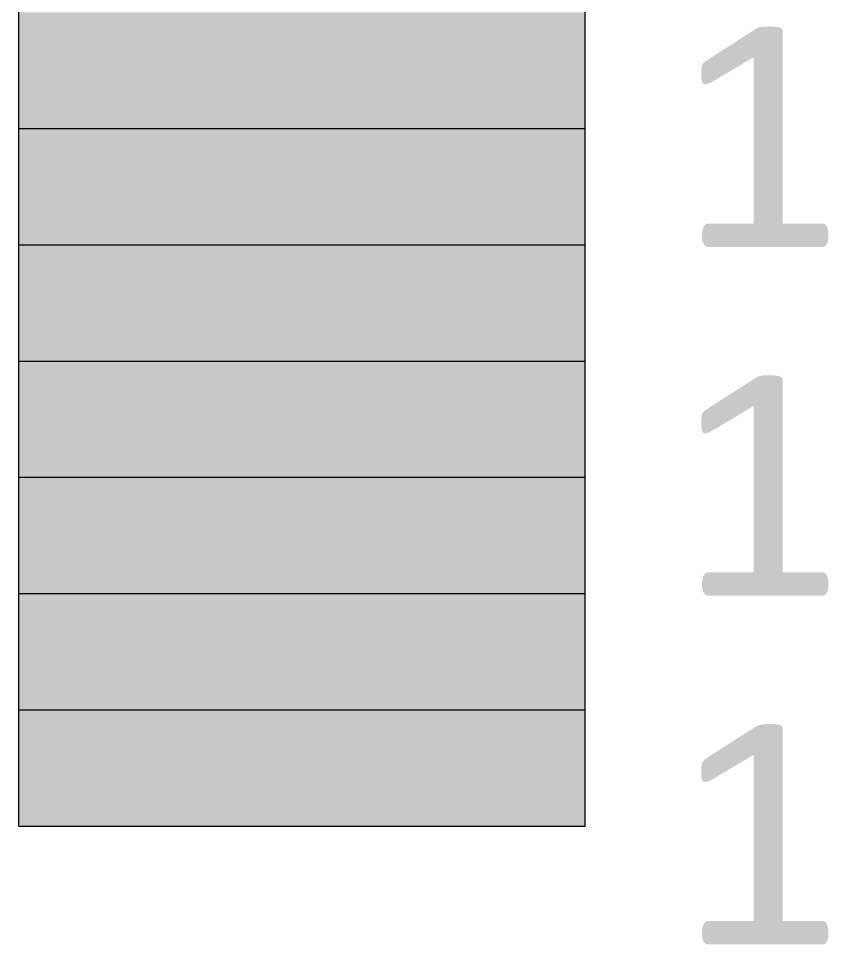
# Model space of a CAD drawing. Header units: inches. Extents: x 79.49066 to 79.49309, y 16.68944 to 16.6915.
# Drawn here: x 79.4928573 to 79.4929736, y 16.6897948 to 16.6899278 of the extents above; entities that cross this region are included whole.
import ezdxf

# ---------------------------------------------------------------- set-up
doc = ezdxf.new("R2010")
doc.units = ezdxf.units.IN
doc.header["$MEASUREMENT"] = 0
doc.layers.add('GSLAYER', color=7, linetype='CONTINUOUS')

msp = doc.modelspace()

# ---------------------------------------------------------------- hatches: boundary and pattern name
at = {"layer": 'GSLAYER', "true_color": 0x141414}
msp.add_hatch(color=250, dxfattribs=at).paths.add_polyline_path([(79.49293868, 16.68991202), (79.49293868, 16.68992872), (79.49285726, 16.68992872), (79.49285726, 16.68991202)])
at = {"layer": 'GSLAYER', "true_color": 0x000000}
for points in [[(79.49296707, 16.68992227), (79.49296707, 16.68992599), (79.49296706, 16.68992613), (79.492967, 16.68992626), (79.4929669, 16.68992637), (79.49296689, 16.68992639), (79.49296679, 16.68992644), (79.49296671, 16.68992648), (79.49296667, 16.6899265), (79.49296645, 16.68992656), (79.49296625, 16.68992659), (79.4929661, 16.68992662), (79.49296592, 16.68992663), (79.49296567, 16.68992665), (79.49296567, 16.68992665), (79.49296513, 16.68992667), (79.4929644, 16.68992665), (79.4929644, 16.68992665), (79.49296413, 16.68992663), (79.49296404, 16.68992662), (79.49296389, 16.68992659), (79.49296377, 16.68992656), (79.49296353, 16.6899265), (79.4929635, 16.68992648), (79.49296339, 16.68992644), (79.4929633, 16.68992639), (79.49296329, 16.68992637), (79.49296311, 16.68992626), (79.4929629, 16.68992613), (79.49296268, 16.68992599), (79.49295688, 16.68992227)], [(79.49295608, 16.68991836), (79.49295609, 16.68991836), (79.49295623, 16.6899184), (79.49295641, 16.68991845), (79.49295643, 16.68991847), (79.49295663, 16.68991856), (79.49295682, 16.68991865), (79.49295687, 16.68991868), (79.49295739, 16.68991899), (79.49295809, 16.6899194), (79.49295894, 16.68991991), (79.49295958, 16.68992029), (79.49296012, 16.68992062), (79.49296057, 16.68992088), (79.49296094, 16.6899211), (79.49296125, 16.68992128), (79.49296151, 16.68992144), (79.49296176, 16.68992159), (79.492962, 16.68992173), (79.4929629, 16.68992227), (79.49295688, 16.68992227), (79.49295605, 16.68992173), (79.49295585, 16.68992159), (79.49295569, 16.68992144), (79.49295557, 16.68992128), (79.49295549, 16.6899211), (79.49295542, 16.68992088), (79.49295538, 16.68992062), (79.49295535, 16.68992029), (79.49295534, 16.68991991), (79.49295536, 16.6899194), (79.4929554, 16.68991899), (79.49295549, 16.68991868), (79.4929555, 16.68991865), (79.49295555, 16.68991856), (79.49295563, 16.68991847), (79.49295565, 16.68991845), (79.49295572, 16.6899184), (79.49295583, 16.68991836), (79.49295585, 16.68991836), (79.49295595, 16.68991835)], [(79.49296707, 16.68989836), (79.49296707, 16.68992227), (79.4929629, 16.68992227), (79.4929629, 16.68989836)], [(79.49297276, 16.68989501), (79.49297293, 16.68989503), (79.49297309, 16.6898951), (79.49297324, 16.68989521), (79.49297337, 16.68989537), (79.49297348, 16.6898956), (79.49297356, 16.68989588), (79.49297362, 16.68989624), (79.49297363, 16.68989666), (79.49297362, 16.68989707), (79.49297357, 16.68989742), (79.4929735, 16.6898977), (79.4929734, 16.68989794), (79.49297328, 16.68989812), (79.49297312, 16.68989825), (79.49297295, 16.68989834), (79.49297276, 16.68989836), (79.49295634, 16.68989836), (79.49295615, 16.68989834), (79.49295598, 16.68989825), (79.49295584, 16.68989812), (79.49295572, 16.68989794), (79.49295562, 16.6898977), (79.49295554, 16.68989742), (79.49295548, 16.68989707), (79.49295546, 16.68989666), (79.49295548, 16.68989624), (79.49295554, 16.68989588), (79.49295562, 16.6898956), (79.49295574, 16.68989537), (79.49295588, 16.68989521), (79.49295602, 16.6898951), (79.49295617, 16.68989503), (79.49295634, 16.68989501)], [(79.49296707, 16.68987217), (79.49296707, 16.68987588), (79.49296706, 16.68987603), (79.492967, 16.68987616), (79.4929669, 16.68987627), (79.49296689, 16.68987628), (79.49296679, 16.68987634), (79.49296671, 16.68987638), (79.49296667, 16.68987639), (79.49296645, 16.68987646), (79.49296625, 16.68987649), (79.4929661, 16.68987651), (79.49296592, 16.68987653), (79.49296567, 16.68987655), (79.49296567, 16.68987655), (79.49296513, 16.68987656), (79.4929644, 16.68987655), (79.4929644, 16.68987655), (79.49296413, 16.68987653), (79.49296404, 16.68987651), (79.49296389, 16.68987649), (79.49296377, 16.68987646), (79.49296353, 16.68987639), (79.4929635, 16.68987638), (79.49296339, 16.68987634), (79.4929633, 16.68987628), (79.49296329, 16.68987627), (79.49296311, 16.68987616), (79.4929629, 16.68987603), (79.49296268, 16.68987588), (79.49295688, 16.68987217)], [(79.49295608, 16.68986825), (79.49295609, 16.68986826), (79.49295623, 16.6898683), (79.49295641, 16.68986835), (79.49295643, 16.68986836), (79.49295663, 16.68986846), (79.49295682, 16.68986855), (79.49295687, 16.68986857), (79.49295739, 16.68986889), (79.49295809, 16.6898693), (79.49295894, 16.68986981), (79.49295958, 16.68987019), (79.49296012, 16.68987051), (79.49296057, 16.68987078), (79.49296094, 16.689871), (79.49296125, 16.68987118), (79.49296151, 16.68987134), (79.49296176, 16.68987149), (79.492962, 16.68987163), (79.4929629, 16.68987217), (79.49295688, 16.68987217), (79.49295605, 16.68987163), (79.49295585, 16.68987149), (79.49295569, 16.68987134), (79.49295557, 16.68987118), (79.49295549, 16.689871), (79.49295542, 16.68987078), (79.49295538, 16.68987051), (79.49295535, 16.68987019), (79.49295534, 16.68986981), (79.49295536, 16.6898693), (79.4929554, 16.68986889), (79.49295549, 16.68986857), (79.4929555, 16.68986855), (79.49295555, 16.68986846), (79.49295563, 16.68986836), (79.49295565, 16.68986835), (79.49295572, 16.6898683), (79.49295583, 16.68986826), (79.49295585, 16.68986825), (79.49295595, 16.68986824)], [(79.49296707, 16.68984826), (79.49296707, 16.68987217), (79.4929629, 16.68987217), (79.4929629, 16.68984826)], [(79.49297276, 16.68984491), (79.49297293, 16.68984493), (79.49297309, 16.68984499), (79.49297324, 16.68984511), (79.49297337, 16.68984527), (79.49297348, 16.6898455), (79.49297356, 16.68984578), (79.49297362, 16.68984613), (79.49297363, 16.68984656), (79.49297362, 16.68984697), (79.49297357, 16.68984731), (79.4929735, 16.6898476), (79.4929734, 16.68984784), (79.49297328, 16.68984802), (79.49297312, 16.68984815), (79.49297295, 16.68984823), (79.49297276, 16.68984826), (79.49295634, 16.68984826), (79.49295615, 16.68984823), (79.49295598, 16.68984815), (79.49295584, 16.68984802), (79.49295572, 16.68984784), (79.49295562, 16.6898476), (79.49295554, 16.68984731), (79.49295548, 16.68984697), (79.49295546, 16.68984656), (79.49295548, 16.68984613), (79.49295554, 16.68984578), (79.49295562, 16.6898455), (79.49295574, 16.68984527), (79.49295588, 16.68984511), (79.49295602, 16.68984499), (79.49295617, 16.68984493), (79.49295634, 16.68984491)], [(79.49293868, 16.68981181), (79.49293868, 16.68982851), (79.49285726, 16.68982851), (79.49285726, 16.68981181)], [(79.49296707, 16.68982206), (79.49296707, 16.68982578), (79.49296706, 16.68982592), (79.492967, 16.68982606), (79.49296696, 16.68982612), (79.49296691, 16.68982617), (79.49296689, 16.68982618), (79.49296681, 16.68982623), (79.4929668, 16.68982624), (79.49296671, 16.68982628), (79.49296667, 16.68982629), (79.49296645, 16.68982635), (79.49296625, 16.68982639), (79.4929661, 16.68982641), (79.49296592, 16.68982643), (79.49296567, 16.68982645), (79.49296567, 16.68982645), (79.49296513, 16.68982646), (79.4929644, 16.68982645), (79.4929644, 16.68982645), (79.49296413, 16.68982643), (79.49296404, 16.68982641), (79.49296389, 16.68982639), (79.49296377, 16.68982635), (79.49296353, 16.68982629), (79.4929635, 16.68982628), (79.49296339, 16.68982624), (79.49296339, 16.68982623), (79.4929633, 16.68982618), (79.49296329, 16.68982617), (79.49296321, 16.68982612), (79.49296311, 16.68982606), (79.4929629, 16.68982592), (79.49296268, 16.68982578), (79.49295688, 16.68982206)], [(79.49295608, 16.68981815), (79.49295609, 16.68981815), (79.49295623, 16.68981819), (79.49295625, 16.6898182), (79.49295641, 16.68981825), (79.49295643, 16.68981826), (79.4929566, 16.68981833), (79.49295664, 16.68981835), (79.49295682, 16.68981844), (79.49295687, 16.68981847), (79.49295711, 16.68981861), (79.49295739, 16.68981878), (79.49295809, 16.6898192), (79.49295894, 16.68981971), (79.49295958, 16.68982009), (79.49296012, 16.68982041), (79.49296057, 16.68982068), (79.49296094, 16.6898209), (79.49296125, 16.68982108), (79.49296151, 16.68982124), (79.49296176, 16.68982138), (79.492962, 16.68982153), (79.4929629, 16.68982206), (79.49295688, 16.68982206), (79.49295605, 16.68982153), (79.49295585, 16.68982138), (79.49295569, 16.68982124), (79.49295557, 16.68982108), (79.49295549, 16.6898209), (79.49295542, 16.68982068), (79.49295538, 16.68982041), (79.49295535, 16.68982009), (79.49295534, 16.68981971), (79.49295536, 16.6898192), (79.4929554, 16.68981878), (79.49295544, 16.68981861), (79.49295549, 16.68981847), (79.4929555, 16.68981844), (79.49295555, 16.68981835), (79.49295557, 16.68981833), (79.49295563, 16.68981826), (79.49295565, 16.68981825), (79.49295572, 16.6898182), (79.49295574, 16.68981819), (79.49295583, 16.68981815), (79.49295585, 16.68981815), (79.49295595, 16.68981814)], [(79.49296707, 16.68979816), (79.49296707, 16.68982206), (79.4929629, 16.68982206), (79.4929629, 16.68979816)], [(79.49297276, 16.68979481), (79.49297293, 16.68979483), (79.49297309, 16.68979489), (79.49297316, 16.68979494), (79.49297324, 16.689795), (79.4929733, 16.68979508), (79.49297337, 16.68979517), (79.49297342, 16.68979527), (79.49297348, 16.68979539), (79.49297352, 16.68979553), (79.49297356, 16.68979568), (79.49297359, 16.68979585), (79.49297362, 16.68979603), (79.49297363, 16.68979646), (79.49297362, 16.68979686), (79.4929736, 16.68979704), (79.49297357, 16.68979721), (79.4929735, 16.6897975), (79.4929734, 16.68979773), (79.49297335, 16.68979783), (79.49297328, 16.68979791), (79.49297321, 16.68979799), (79.49297312, 16.68979805), (79.49297304, 16.6897981), (79.49297295, 16.68979813), (79.49297286, 16.68979815), (79.49297276, 16.68979816), (79.49295634, 16.68979816), (79.49295624, 16.68979815), (79.49295615, 16.68979813), (79.49295607, 16.6897981), (79.49295598, 16.68979805), (79.49295591, 16.68979799), (79.49295584, 16.68979791), (79.49295578, 16.68979783), (79.49295572, 16.68979773), (79.49295562, 16.6897975), (79.49295554, 16.68979721), (79.4929555, 16.68979704), (79.49295548, 16.68979686), (79.49295546, 16.68979646), (79.49295548, 16.68979603), (79.4929555, 16.68979585), (79.49295554, 16.68979568), (79.49295558, 16.68979553), (79.49295562, 16.68979539), (79.49295568, 16.68979527), (79.49295574, 16.68979517), (79.49295582, 16.68979508), (79.49295588, 16.689795), (79.49295595, 16.68979494), (79.49295602, 16.68979489), (79.49295617, 16.68979483), (79.49295634, 16.68979481)]]:
    msp.add_hatch(color=18, dxfattribs=at).paths.add_polyline_path(points)
at = {"layer": 'GSLAYER', "true_color": 0x101010}
msp.add_hatch(color=250, dxfattribs=at).paths.add_polyline_path([(79.49293868, 16.68989532), (79.49293868, 16.68991202), (79.49285726, 16.68991202), (79.49285726, 16.68989532)])
at = {"layer": 'GSLAYER', "true_color": 0x0d0d0d}
msp.add_hatch(color=28, dxfattribs=at).paths.add_polyline_path([(79.49293868, 16.68987861), (79.49293868, 16.68989532), (79.49285726, 16.68989532), (79.49285726, 16.68987861)])
at = {"layer": 'GSLAYER', "true_color": 0x0a0a0a}
msp.add_hatch(color=28, dxfattribs=at).paths.add_polyline_path([(79.49293868, 16.68986191), (79.49293868, 16.68987861), (79.49285726, 16.68987861), (79.49285726, 16.68986191)])
at = {"layer": 'GSLAYER', "true_color": 0x070707}
msp.add_hatch(color=18, dxfattribs=at).paths.add_polyline_path([(79.49293868, 16.68984521), (79.49293868, 16.68986191), (79.49285726, 16.68986191), (79.49285726, 16.68984521)])
at = {"layer": 'GSLAYER', "true_color": 0x030303}
msp.add_hatch(color=18, dxfattribs=at).paths.add_polyline_path([(79.49293868, 16.68982851), (79.49293868, 16.68984521), (79.49285726, 16.68984521), (79.49285726, 16.68982851)])

# ---------------------------------------------------------------- linework, layer by layer
at = {"layer": 'GSLAYER', "color": 18, "true_color": 0x000000, "flags": 128}
msp.add_lwpolyline([(79.49285726, 16.68981181), (79.49293868, 16.68981181), (79.49293868, 16.69111448), (79.49285726, 16.69111448)], close=True, dxfattribs=at)
at = {"layer": 'GSLAYER', "color": 253, "true_color": 0xb3b3b3, "flags": 128}
for points in [[(79.49285726, 16.68991202), (79.49293868, 16.68991202)], [(79.49285726, 16.68989532), (79.49293868, 16.68989532)], [(79.49285726, 16.68987861), (79.49293868, 16.68987861)], [(79.49285726, 16.68986191), (79.49293868, 16.68986191)], [(79.49285726, 16.68984521), (79.49293868, 16.68984521)], [(79.49285726, 16.68982851), (79.49293868, 16.68982851)]]:
    msp.add_lwpolyline(points, dxfattribs=at)
at = {"layer": 'GSLAYER', "color": 18, "true_color": 0x000000, "flags": 128}
msp.add_lwpolyline([(79.49285726, 16.68981181), (79.49293868, 16.68981181)], dxfattribs=at)

doc.saveas('drawing.dxf')
